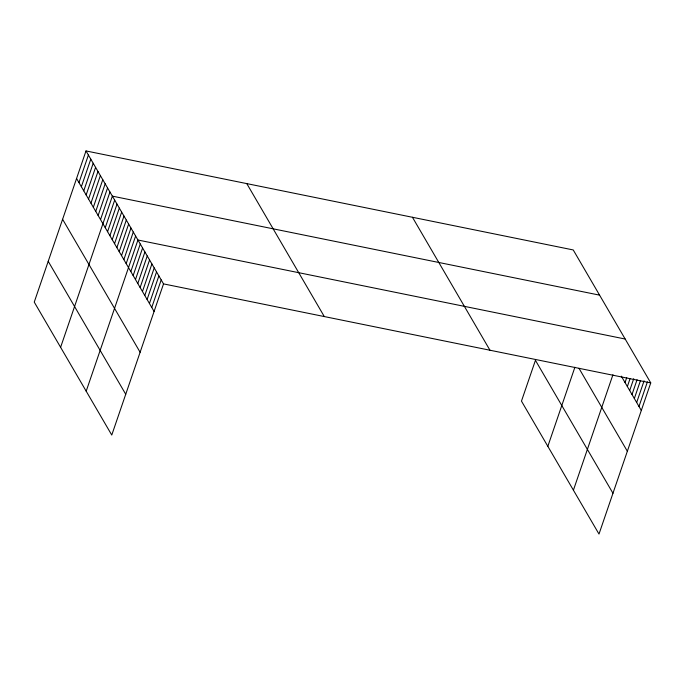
<?xml version="1.0" encoding="UTF-8"?>
<svg xmlns="http://www.w3.org/2000/svg" width="685" height="685" viewBox="0 0 685 685"><rect width="100%" height="100%" fill="white"/><g stroke="black" fill="none" stroke-linecap="round" stroke-linejoin="round"><path stroke-width="1.03" d="M86.002 150.94L34.25 302.102L111.766 435.052L163.527 283.89L86.002 150.94L573.234 249.948L650.75 382.898L598.998 534.06L521.473 401.11L535.439 360.327L612.964 493.277M78.963 182.612L88.399 155.05M81.361 186.722L90.797 159.16M83.758 190.832L93.194 163.27M86.147 194.942L95.592 167.38M88.545 199.052L97.981 171.49M90.942 203.162L100.378 175.6M93.34 207.272L102.776 179.701M95.737 211.382L105.173 183.811M98.135 215.492L107.571 187.921M100.524 219.602L109.968 192.031M60.605 347.304L112.357 196.141L599.589 295.149M105.25 227.694L114.686 200.131M107.571 231.684L117.015 204.121M109.9 235.674L119.336 208.112M112.229 239.664L121.665 212.093M114.549 243.646L123.985 216.083M116.878 247.636L126.314 220.073M119.199 251.626L128.643 224.064M121.528 255.616L130.963 228.054M123.857 259.606L133.292 232.035M126.177 263.597L135.613 236.025M86.19 391.178L137.942 240.015L625.165 339.024M130.826 271.568L140.271 244.006M133.155 275.558L142.591 247.996M135.484 279.548L144.92 251.977M137.805 283.539L147.241 255.967M140.134 287.52L149.57 259.957M142.454 291.51L151.899 263.948M144.783 295.5L154.219 267.938M147.112 299.491L156.548 271.919M149.433 303.481L158.869 275.909M151.762 307.462L161.198 279.9M547.837 446.312L574.903 367.237M573.413 490.186L612.938 374.746M625.037 382.547L626.715 377.623M627.357 386.537L630.054 378.659M629.686 390.518L633.728 378.711M632.007 394.509L637.067 379.747M634.336 398.499L640.406 380.774M636.665 402.489L644.08 380.826M638.985 406.479L647.411 381.862M163.527 283.89L650.75 382.898M621.312 376.159L641.314 410.461M578.979 368.29L627.349 451.252M412.447 217.273L489.963 350.223M246.788 183.614L324.305 316.564M76.566 178.502L154.082 311.452M62.6 219.294L140.117 352.244M48.215 261.319L125.732 394.26"/></g></svg>
